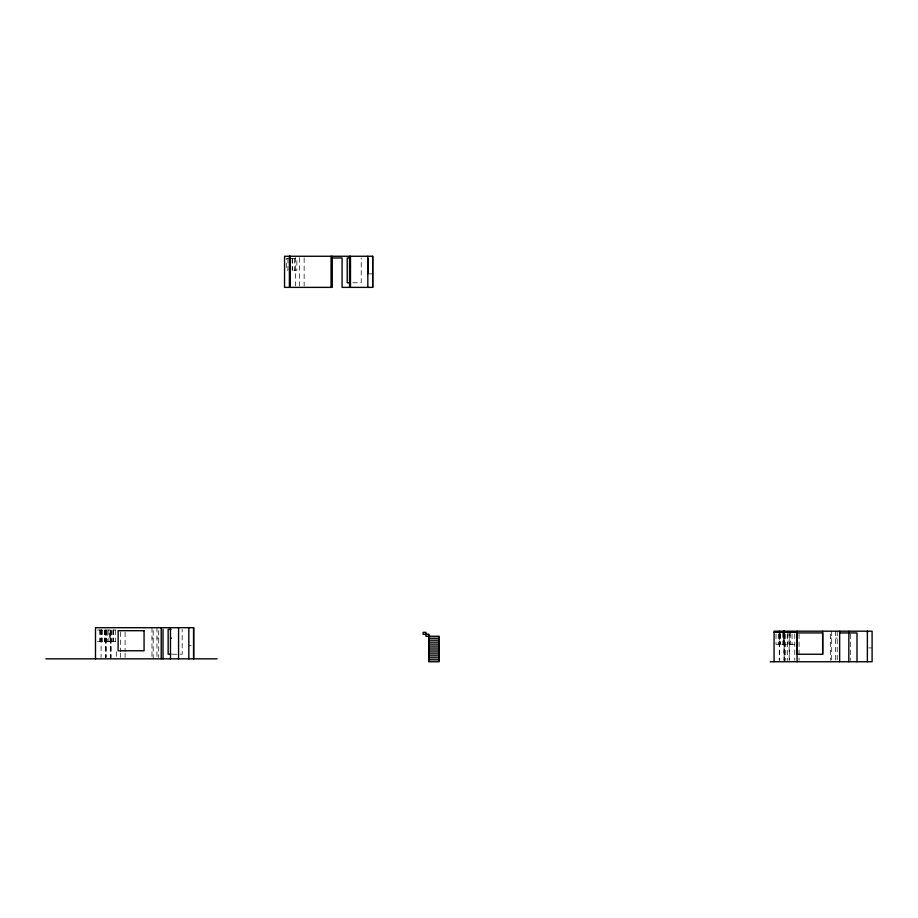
<?xml version="1.0" encoding="UTF-8"?>
<svg xmlns="http://www.w3.org/2000/svg" width="918" height="918" viewBox="0 0 918 918"><rect width="100%" height="100%" fill="white"/><g stroke="black" fill="none" stroke-linecap="round" stroke-linejoin="round"><path stroke-width="0.69" stroke-dasharray="4.59 3.44" d="M779.543 634.2L779.29 660.409L779.244 633.971M289.847 258.566L286.29 258.566L286.29 270.213L287.931 270.213L287.931 258.566M291.04 258.566L296.87 258.566L296.87 270.213L292.004 270.213M369.059 273.874L372.685 273.874M352.833 282.778L361.233 282.778L361.233 257.958M97.457 630.012L115.461 630.012M156.955 638.021L158.722 638.021M151.975 638.09L153.191 638.09M830.549 638.113L831.697 638.113M835.621 638.113L837.205 638.113M97.457 641.671L109.621 641.671L109.621 630.012M115.461 641.671L110.585 641.671L110.585 630.012M794.437 644.447L776.008 644.447L776.008 634.2M188.775 645.331L191.196 645.331M868.635 647.913L872.1 647.913M172.354 654.224L182.166 654.224L182.166 629.415M779.348 635.164L779.577 644.447M784.144 635.141L784.144 660.34L783.777 632.927L783.777 644.447M784.144 632.341L784.156 660.34M850.298 633.971L850.298 660.386M837.205 631.194L837.205 660.352M835.621 631.194L835.621 660.352M831.697 631.194L831.697 660.352M830.549 633.971L830.549 660.352M799.062 633.971L799.062 660.352M794.77 633.971L794.77 660.352M792.039 634.2L792.039 644.447M790.421 632.927L790.421 644.447M789.388 633.971L789.388 660.352M789.17 631.194L789.17 660.352M787.931 632.927L787.931 644.447M787.311 634.2L787.311 660.409M785.716 634.2L785.716 660.409M784.649 632.927L784.649 644.447M784.316 633.971L784.316 660.352M783.352 632.927L783.352 644.447M782.802 632.927L782.825 644.447M780.507 634.2L780.529 644.447M780.105 632.927L780.105 644.447M779.233 632.927L779.233 644.447M778.28 634.2L778.28 644.447M304.145 257.958L304.145 285.98M299.52 257.671L299.52 285.968M295.378 257.671L295.378 285.968M294.357 258.566L294.357 270.213M292.658 258.566L292.658 270.202M292.199 258.566L292.199 270.213M158.722 630.54L158.722 657.449M156.955 627.705L156.955 657.449M153.191 630.54L153.191 658.837M151.975 627.705L151.975 658.837M125.078 632.215L125.078 651.826M125.078 653.237L125.078 657.437M120.442 631.951L120.442 651.757M120.442 653.18L120.442 657.426M116.311 651.757L116.311 657.426M115.289 630.012L115.289 641.671M113.58 630.012L113.58 641.659L107.211 641.671L107.211 630.012M113.132 630.012L113.132 641.671M111.962 630.012L111.962 641.659M111.009 630.54L111.009 657.426M110.848 630.54L110.848 658.837M110.332 630.54L110.332 657.426M108.852 630.012L108.852 641.671M106.396 630.012L106.396 641.671M106.086 630.54L106.086 657.426M105.926 630.54L105.926 657.426M105.547 630.012L105.547 641.671M105.478 630.54L105.478 657.426M104.836 630.012L104.836 641.671M104.572 630.012L104.572 641.671M102.357 630.012L102.357 641.671M101.554 630.012L101.554 641.671M101.382 630.012L101.382 641.671M101.095 630.012L101.095 657.46M100.705 630.012L100.705 641.671M99.718 630.012L99.718 641.671"/><path stroke-width="1.38" d="M193.618 627.705L193.618 658.837L193.618 627.705L95.495 627.705L95.495 658.837M332.247 257.958L342.081 257.958L342.081 287.38L372.685 287.38L372.685 256.26L284.546 256.26L284.546 287.38L332.259 287.38L332.259 256.26M784.144 632.341L784.144 631.205M797.076 632.927L797.076 654.247L822.666 654.247L822.666 632.927L797.076 632.927L797.076 661.74M428.729 636.266L428.74 634.304L423.141 634.304L423.141 632.341L425.952 632.341L425.929 636.266L439.16 636.266L439.16 661.74L428.729 661.74L428.74 634.304M783.892 632.341L784.144 631.194L780.69 632.054M350.022 257.958L347.222 257.958L347.222 282.778L350.022 282.778M349.551 266.69L350.481 266.69M170.955 629.415L168.143 629.415L168.143 654.224L170.955 654.224M774.069 632.341L797.076 632.341L797.076 631.194M839.649 632.927L856.999 632.927L856.999 661.74M170.473 638.09L171.414 638.148M428.729 638.228L439.16 638.228M428.729 640.179L439.16 640.179M428.729 642.141L439.16 642.141M428.729 644.103L439.16 644.103M428.729 646.065L439.16 646.065M428.729 648.028L439.16 648.028M428.729 649.99L439.16 649.99M428.729 651.941L439.16 651.941M428.729 653.903L439.16 653.903M428.729 655.865L439.16 655.865M428.729 657.827L439.16 657.827M45.9 658.837L217.107 658.837M428.729 659.79L439.16 659.79M770.202 661.74L872.1 661.74L872.1 631.194L774.069 631.194L774.069 661.74M779.244 631.194L779.543 632.341M367.843 258.44L367.854 273.874M867.476 631.194L867.476 632.341M867.372 631.194L867.372 661.74M848.863 631.194L848.806 661.74M839.649 631.194L839.649 661.74M822.666 631.194L822.666 654.247M372.685 256.26L372.685 287.38M367.854 256.26L367.831 287.38M350.481 256.26L350.481 287.38M349.551 256.26L349.551 287.38M331.054 256.26L331.054 287.38M290.077 256.26L290.077 287.38M289.916 256.26L289.916 287.38M289.399 256.26L289.399 287.38M188.833 627.705L188.833 658.837M178.574 627.705L178.574 658.837M170.473 627.705L170.473 658.837M163.014 629.415L163.014 658.837M161.212 627.705L161.212 658.837M144.069 630.7L118.124 630.7L118.124 650.77L144.069 650.77L144.069 630.7"/></g></svg>
